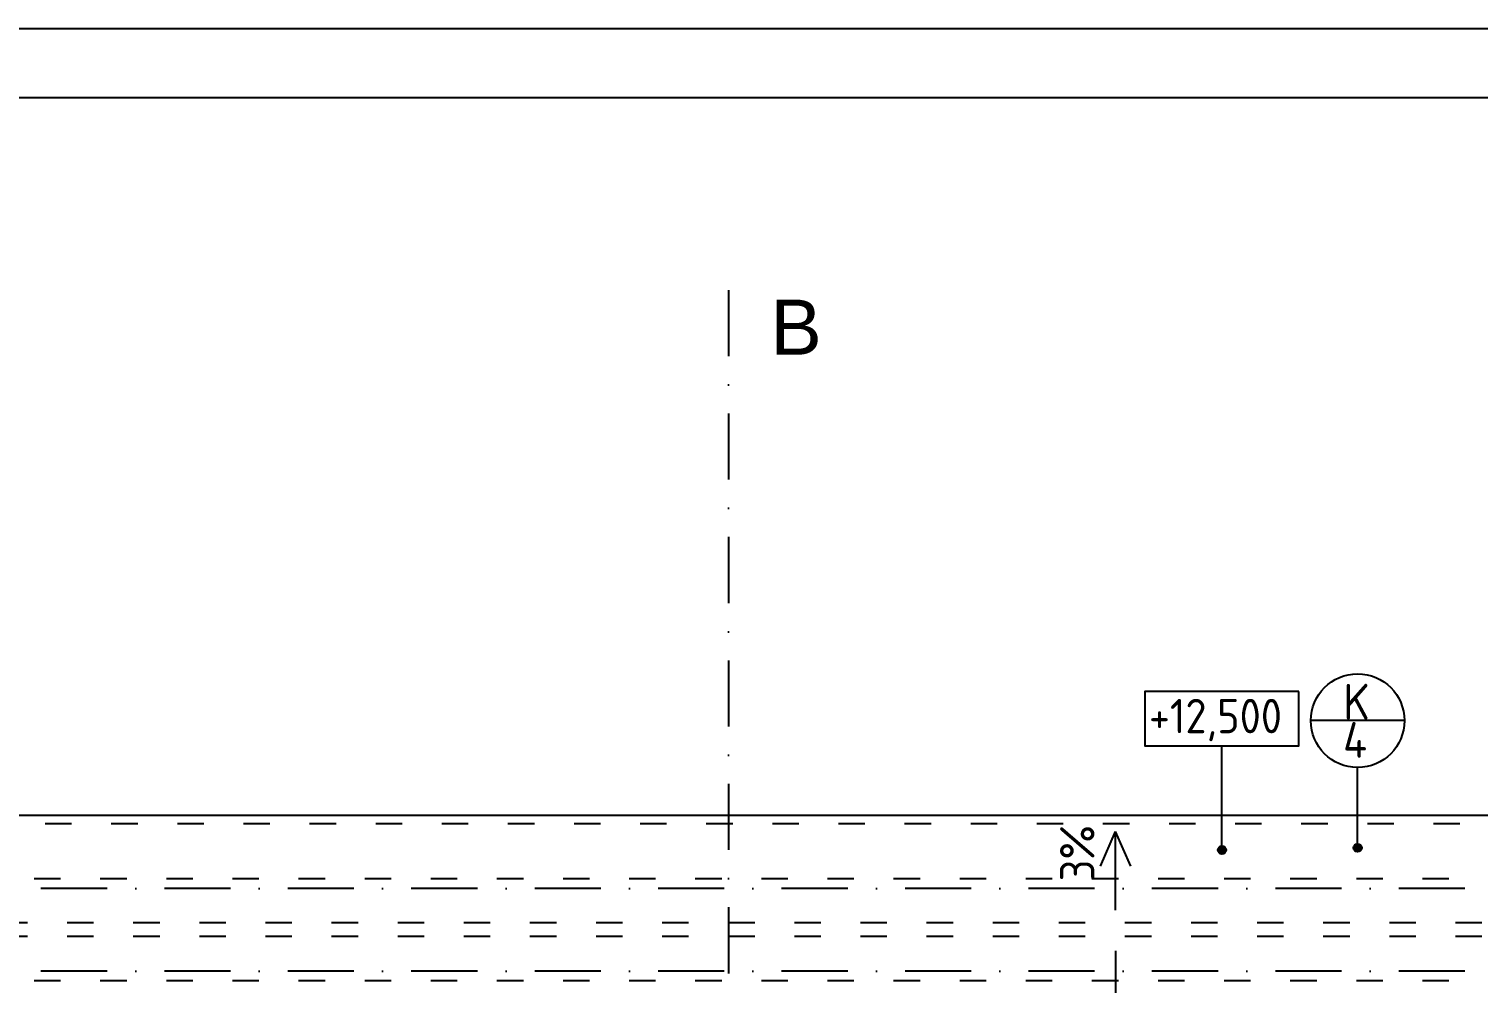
# Model space of a CAD drawing. Extents: x 4511820 to 5180432, y -1526536 to -944957.
# Drawn here: x 4982896 to 4988157, y -975217 to -971753 of the extents above; entities that cross this region are included whole.
import ezdxf

# ---------------------------------------------------------------- set-up
doc = ezdxf.new("R2010")
doc.units = 0
doc.header["$MEASUREMENT"] = 0
doc.linetypes.add('ACAD_ISO03W100', pattern=[30, 12, -18])
doc.linetypes.add('BODKOCIARKOVANA_3', pattern=[5.6, 3, -1.3, 0, -1.3])
for name, color, linetype in [('HATCH', 7, 'CONTINUOUS'), ('osi', 253, 'CONTINUOUS'), ('TENKÁ', 7, 'CONTINUOUS')]:
    doc.layers.add(name, color=color, linetype=linetype)
doc.styles.add('styl1', font='arial.ttf')
doc.styles.add('STYLE1', font='isocp.shx')

msp = doc.modelspace()

# ---------------------------------------------------------------- hatches: boundary and pattern name
at = {"layer": 'HATCH'}
h = msp.add_hatch(color=256, dxfattribs=at)
h.dxf.hatch_style = 1
h.paths.add_polyline_path([(4987227, -974719, 2.41421356), (4987242, -974734, 0.41421356)])
at = {"layer": 'TENKÁ'}
h = msp.add_hatch(color=256, dxfattribs=at)
h.dxf.hatch_style = 1
h.paths.add_polyline_path([(4987719.5, -974711.205, -2.41421356), (4987704.5, -974726.205, -0.41421356)])

# ---------------------------------------------------------------- linework, layer by layer
at = {"layer": 'osi', "linetype": 'BODKOCIARKOVANA_3', "ltscale": 80}
for p, q in [((4985436, -972701.309), (4985436, -1010218.5)), ((5041881, -974873.5), (4978211, -974873.5)), ((5041881, -975173.5), (4978211, -975173.5))]:
    msp.add_line(p, q, dxfattribs=at)
at = {"layer": 'TENKÁ', "color": 7}
for p, q in [((5054986.849, -971753.269), (4975391.849, -971753.269)), ((5054736.849, -972003.269), (4975641.849, -972003.269))]:
    msp.add_line(p, q, dxfattribs=at)
at = {"layer": 'TENKÁ', "ltscale": 0.25}
for p, q in [((4987889.5, -974264.302), (4987549.5, -974264.302)), ((4987719.5, -974726.205), (4987719.5, -974434.302))]:
    msp.add_line(p, q, dxfattribs=at)
at = {"layer": 'TENKÁ'}
for p, q in [((4987227, -974734), (4987227, -974355.5)), ((4993821, -974608.5), (4982461, -974608.5)), ((4986786, -974792.5), (4986841, -974667)), ((4986841, -974953), (4986841, -974667)), ((4986896, -974792.5), (4986841, -974667)), ((4986841, -975100), (4986841, -975386))]:
    msp.add_line(p, q, dxfattribs=at)
at = {"layer": 'TENKÁ', "color": 144, "linetype": 'ACAD_ISO03W100', "ltscale": 8}
msp.add_line((4993851, -974638.5), (4982461, -974638.5), dxfattribs=at)
at = {"layer": 'TENKÁ', "linetype": 'ACAD_ISO03W100', "ltscale": 8}
for p, q in [((4994051, -974838.5), (4982261, -974838.5)), ((4994411, -974998.5), (4980611, -974998.5)), ((4994411, -975048.5), (4980611, -975048.5)), ((4994051, -975208.5), (4982261, -975208.5))]:
    msp.add_line(p, q, dxfattribs=at)
at = {"layer": 'TENKÁ', "ltscale": 0.25}
msp.add_lwpolyline([(4987506.581, -974158.5), (4986947.419, -974158.5), (4986947.419, -974355.5), (4987506.581, -974355.5)], close=True, dxfattribs=at)
msp.add_circle((4987719.5, -974264.302), 170, dxfattribs=at)
at = {"layer": 'TENKÁ'}
for centre in [(4987227, -974734), (4987719.5, -974726.205)]:
    msp.add_circle(centre, 15, dxfattribs=at)

# ---------------------------------------------------------------- texts
at = {"layer": 'TENKÁ', "ltscale": 0.25}
for s, height, style, p in [('B', 200, 'styl1', (4985588.054, -972935.809)), ('+12,500', 125, 'STYLE1', (4986961.808, -974310.199))]:
    msp.add_text(s, height=height, dxfattribs=dict(at, style=style)).set_placement(p)
at = {"layer": 'TENKÁ', "style": 'STYLE1'}
for s, p in [('K', (4987667.47, -974260.802)), ('4', (4987666.47, -974399.438))]:
    msp.add_text(s, height=130, dxfattribs=at).set_placement(p)
at = {"layer": 'TENKÁ', "ltscale": 0.25, "style": 'STYLE1'}
msp.add_text('3%', height=125, rotation=90, dxfattribs=at).set_placement((4986764.289, -974847.918))

doc.saveas('drawing.dxf')
